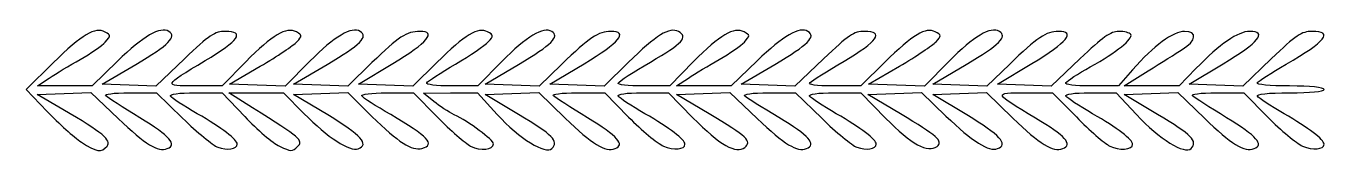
# Model space of a CAD drawing. Header units: centimetres. Extents: x -11.1 to 11.3, y -1.1 to 1.1.
import ezdxf

# ---------------------------------------------------------------- set-up
doc = ezdxf.new("R2010")
doc.units = ezdxf.units.CM
doc.header["$MEASUREMENT"] = 0
doc.layers.add('Camada 1', color=7, linetype='Continuous')

msp = doc.modelspace()

# ---------------------------------------------------------------- linework, layer by layer
at = {"layer": 'Camada 1'}
msp.add_open_spline([(-10.1461, -0.88725), (-10.27104, -0.8051), (-10.53432, -0.56837), (-10.7312, -0.36126), (-10.7312, -0.36126), (-10.7312, -0.36126), (-11.08915, 0.01527), (-11.08915, 0.01527), (-11.08915, 0.01527), (-11.08915, 0.01527), (-10.62928, 0.46747), (-10.62928, 0.46747), (-10.62928, 0.46747), (-10.12832, 0.96012), (-9.91228, 1.08884), (-9.74065, 0.99695), (-9.74065, 0.99695), (-9.63815, 0.94208), (-9.63799, 0.93472), (-9.73671, 0.82563), (-9.73671, 0.82563), (-9.79346, 0.76295), (-9.98616, 0.62891), (-10.16496, 0.52792), (-10.16496, 0.52792), (-10.34377, 0.4269), (-10.58155, 0.28318), (-10.69339, 0.20859), (-10.69339, 0.20859), (-10.69339, 0.20859), (-10.89675, 0.07291), (-10.89675, 0.07291), (-10.89675, 0.07291), (-10.89675, 0.07291), (-10.4296, 0.07292), (-10.4296, 0.07292), (-10.4296, 0.07292), (-10.4296, 0.07292), (-9.96242, 0.07292), (-9.96242, 0.07292), (-9.96242, 0.07292), (-9.96242, 0.07292), (-9.52541, 0.50014), (-9.52541, 0.50014), (-9.52541, 0.50014), (-9.09133, 0.92448), (-8.7946, 1.09643), (-8.6503, 1.0073), (-8.6503, 1.0073), (-8.50713, 0.9188), (-8.64599, 0.78016), (-9.21648, 0.44175), (-9.21648, 0.44175), (-9.21648, 0.44175), (-9.78925, 0.10213), (-9.78925, 0.10213), (-9.78925, 0.10213), (-9.78925, 0.10213), (-9.33091, 0.08498), (-9.33091, 0.08498), (-9.33091, 0.08498), (-9.33091, 0.08498), (-8.87257, 0.06781), (-8.87257, 0.06781), (-8.87257, 0.06781), (-8.87257, 0.06781), (-8.38326, 0.53758), (-8.38326, 0.53758), (-8.38326, 0.53758), (-7.95654, 0.94723), (-7.86706, 1.00735), (-7.68386, 1.00735), (-7.68386, 1.00735), (-7.34445, 1.00735), (-7.45216, 0.85183), (-8.03068, 0.50668), (-8.03068, 0.50668), (-8.75307, 0.07562), (-8.75416, 0.07295), (-8.2079, 0.07295), (-8.2079, 0.07295), (-8.2079, 0.07295), (-7.74207, 0.07295), (-7.74207, 0.07295), (-7.74207, 0.07295), (-7.74207, 0.07295), (-7.33482, 0.48798), (-7.33482, 0.48798), (-7.33482, 0.48798), (-6.88556, 0.94584), (-6.64248, 1.08922), (-6.47093, 0.99738), (-6.47093, 0.99738), (-6.36936, 0.94303), (-6.36885, 0.93327), (-6.46199, 0.83037), (-6.46199, 0.83037), (-6.51639, 0.77026), (-6.79841, 0.58182), (-7.08874, 0.41159), (-7.08874, 0.41159), (-7.08874, 0.41159), (-7.61656, 0.10213), (-7.61656, 0.10213), (-7.61656, 0.10213), (-7.61656, 0.10213), (-7.1411, 0.0852), (-7.1411, 0.0852), (-7.1411, 0.0852), (-7.1411, 0.0852), (-6.66564, 0.06821), (-6.66564, 0.06821), (-6.66564, 0.06821), (-6.66564, 0.06821), (-6.24151, 0.49789), (-6.24151, 0.49789), (-6.24151, 0.49789), (-5.82228, 0.9226), (-5.5261, 1.0977), (-5.37984, 1.00729), (-5.37984, 1.00729), (-5.23667, 0.91879), (-5.37553, 0.78015), (-5.94602, 0.44174), (-5.94602, 0.44174), (-5.94602, 0.44174), (-6.51876, 0.10212), (-6.51876, 0.10212), (-6.51876, 0.10212), (-6.51876, 0.10212), (-6.05558, 0.08484), (-6.05558, 0.08484), (-6.05558, 0.08484), (-6.05558, 0.08484), (-5.59243, 0.06762), (-5.59243, 0.06762), (-5.59243, 0.06762), (-5.59243, 0.06762), (-5.17957, 0.47254), (-5.17957, 0.47254), (-5.17957, 0.47254), (-4.72576, 0.91762), (-4.58791, 1.00732), (-4.35748, 1.00732), (-4.35748, 1.00732), (-4.06736, 1.00732), (-4.22688, 0.81939), (-4.82518, 0.4564), (-4.82518, 0.4564), (-4.82518, 0.4564), (-5.40917, 0.1021), (-5.40917, 0.1021), (-5.40917, 0.1021), (-5.40917, 0.1021), (-4.94599, 0.08482), (-4.94599, 0.08482), (-4.94599, 0.08482), (-4.94599, 0.08482), (-4.48284, 0.0676), (-4.48284, 0.0676), (-4.48284, 0.0676), (-4.48284, 0.0676), (-4.06998, 0.47601), (-4.06998, 0.47601), (-4.06998, 0.47601), (-3.58592, 0.95491), (-3.36772, 1.08683), (-3.20437, 0.99941), (-3.20437, 0.99941), (-3.09817, 0.9426), (-3.09766, 0.93406), (-3.19365, 0.82799), (-3.19365, 0.82799), (-3.24924, 0.76663), (-3.50107, 0.59539), (-3.7533, 0.44752), (-3.7533, 0.44752), (-4.00553, 0.29964), (-4.22659, 0.15489), (-4.24455, 0.12579), (-4.24455, 0.12579), (-4.26299, 0.09597), (-4.08008, 0.07293), (-3.82503, 0.07293), (-3.82503, 0.07293), (-3.82503, 0.07293), (-3.37287, 0.07292), (-3.37287, 0.07292), (-3.37287, 0.07292), (-3.37287, 0.07292), (-2.95618, 0.49633), (-2.95618, 0.49633), (-2.95618, 0.49633), (-2.54337, 0.91575), (-2.24807, 1.09294), (-2.10708, 1.00587), (-2.10708, 1.00587), (-1.96704, 0.9193), (-2.106, 0.78121), (-2.67361, 0.44284), (-2.67361, 0.44284), (-2.67361, 0.44284), (-3.24516, 0.10214), (-3.24516, 0.10214), (-3.24516, 0.10214), (-3.24516, 0.10214), (-2.78365, 0.08486), (-2.78365, 0.08486), (-2.78365, 0.08486), (-2.78365, 0.08486), (-2.32214, 0.06764), (-2.32214, 0.06764), (-2.32214, 0.06764), (-2.32214, 0.06764), (-1.93841, 0.44152), (-1.93841, 0.44152), (-1.93841, 0.44152), (-1.46269, 0.9051), (-1.31103, 1.00733), (-1.09942, 1.00733), (-1.09942, 1.00733), (-0.79234, 1.00733), (-0.94874, 0.81702), (-1.55548, 0.45253), (-1.55548, 0.45253), (-1.55548, 0.45253), (-2.13873, 0.10212), (-2.13873, 0.10212), (-2.13873, 0.10212), (-2.13873, 0.10212), (-1.67555, 0.08484), (-1.67555, 0.08484), (-1.67555, 0.08484), (-1.67555, 0.08484), (-1.2124, 0.06762), (-1.2124, 0.06762), (-1.2124, 0.06762), (-1.2124, 0.06762), (-0.7995, 0.47601), (-0.7995, 0.47601), (-0.7995, 0.47601), (-0.32365, 0.94676), (-0.09632, 1.08633), (0.05909, 1.00317), (0.05909, 1.00317), (0.22948, 0.91197), (0.13294, 0.80703), (-0.4201, 0.48247), (-0.4201, 0.48247), (-0.70799, 0.31343), (-0.95781, 0.15214), (-0.97517, 0.12404), (-0.97517, 0.12404), (-0.99255, 0.09591), (-0.80089, 0.07292), (-0.54922, 0.07292), (-0.54922, 0.07292), (-0.54922, 0.07292), (-0.09164, 0.07292), (-0.09164, 0.07292), (-0.09164, 0.07292), (-0.09164, 0.07292), (0.31571, 0.48948), (0.31571, 0.48948), (0.31571, 0.48948), (0.76249, 0.94647), (1.00659, 1.08998), (1.17963, 0.99735), (1.17963, 0.99735), (1.28284, 0.94216), (1.28308, 0.93472), (1.18431, 0.82564), (1.18431, 0.82564), (1.12753, 0.76296), (0.93483, 0.62892), (0.75603, 0.52793), (0.75603, 0.52793), (0.57722, 0.42691), (0.33947, 0.28319), (0.22763, 0.2086), (0.22763, 0.2086), (0.22763, 0.2086), (0.02424, 0.07292), (0.02424, 0.07292), (0.02424, 0.07292), (0.02424, 0.07292), (0.49044, 0.07321), (0.49044, 0.07321), (0.49044, 0.07321), (0.49044, 0.07321), (0.95661, 0.0735), (0.95661, 0.0735), (0.95661, 0.0735), (0.95661, 0.0735), (1.40294, 0.50337), (1.40294, 0.50337), (1.40294, 0.50337), (1.84871, 0.93268), (2.12859, 1.09516), (2.27075, 1.0073), (2.27075, 1.0073), (2.41384, 0.9189), (2.27498, 0.78021), (1.70454, 0.44189), (1.70454, 0.44189), (1.70454, 0.44189), (1.1318, 0.10214), (1.1318, 0.10214), (1.1318, 0.10214), (1.1318, 0.10214), (1.59016, 0.08499), (1.59016, 0.08499), (1.59016, 0.08499), (1.59016, 0.08499), (2.04844, 0.06782), (2.04844, 0.06782), (2.04844, 0.06782), (2.04844, 0.06782), (2.53779, 0.53759), (2.53779, 0.53759), (2.53779, 0.53759), (2.96451, 0.94724), (3.05394, 1.00736), (3.23714, 1.00736), (3.23714, 1.00736), (3.58163, 1.00736), (3.4664, 0.83991), (2.88673, 0.49825), (2.88673, 0.49825), (2.59984, 0.32921), (2.33865, 0.16432), (2.30621, 0.13185), (2.30621, 0.13185), (2.26658, 0.09222), (2.39871, 0.07293), (2.71018, 0.07293), (2.71018, 0.07293), (2.71018, 0.07293), (3.17311, 0.07292), (3.17311, 0.07292), (3.17311, 0.07292), (3.17311, 0.07292), (3.58329, 0.47871), (3.58329, 0.47871), (3.58329, 0.47871), (4.06481, 0.95504), (4.28311, 1.08672), (4.44623, 0.99941), (4.44623, 0.99941), (4.55151, 0.94305), (4.55233, 0.93337), (4.45906, 0.83037), (4.45906, 0.83037), (4.40469, 0.77026), (4.12262, 0.58182), (3.83231, 0.41159), (3.83231, 0.41159), (3.83231, 0.41159), (3.30447, 0.10213), (3.30447, 0.10213), (3.30447, 0.10213), (3.30447, 0.10213), (3.78384, 0.08506), (3.78384, 0.08506), (3.78384, 0.08506), (3.78384, 0.08506), (4.26324, 0.06807), (4.26324, 0.06807), (4.26324, 0.06807), (4.26324, 0.06807), (4.68321, 0.49775), (4.68321, 0.49775), (4.68321, 0.49775), (5.09785, 0.92191), (5.39436, 1.09797), (5.54116, 1.0073), (5.54116, 1.0073), (5.6843, 0.9188), (5.54542, 0.78016), (4.975, 0.44175), (4.975, 0.44175), (4.975, 0.44175), (4.4022, 0.10213), (4.4022, 0.10213), (4.4022, 0.10213), (4.4022, 0.10213), (4.8653, 0.08485), (4.8653, 0.08485), (4.8653, 0.08485), (4.8653, 0.08485), (5.32835, 0.06763), (5.32835, 0.06763), (5.32835, 0.06763), (5.32835, 0.06763), (5.71213, 0.44151), (5.71213, 0.44151), (5.71213, 0.44151), (6.18785, 0.90509), (6.33954, 1.00735), (6.55115, 1.00735), (6.55115, 1.00735), (6.85431, 1.00735), (6.70392, 0.82537), (6.0958, 0.45649), (6.0958, 0.45649), (6.0958, 0.45649), (5.51184, 0.10213), (5.51184, 0.10213), (5.51184, 0.10213), (5.51184, 0.10213), (5.9702, 0.08498), (5.9702, 0.08498), (5.9702, 0.08498), (5.9702, 0.08498), (6.42851, 0.06781), (6.42851, 0.06781), (6.42851, 0.06781), (6.42851, 0.06781), (6.91786, 0.53758), (6.91786, 0.53758), (6.91786, 0.53758), (7.30508, 0.90932), (7.4433, 1.00735), (7.5803, 1.00735), (7.5803, 1.00735), (7.6755, 1.00735), (7.76818, 0.98346), (7.78623, 0.95427), (7.78623, 0.95427), (7.83171, 0.88069), (7.54842, 0.65341), (7.09569, 0.40026), (7.09569, 0.40026), (6.8859, 0.28289), (6.69839, 0.16129), (6.679, 0.12994), (6.679, 0.12994), (6.65722, 0.0947), (6.82166, 0.07298), (7.1095, 0.07298), (7.1095, 0.07298), (7.1095, 0.07298), (7.57517, 0.07297), (7.57517, 0.07297), (7.57517, 0.07297), (7.57517, 0.07297), (7.81793, 0.35039), (7.81793, 0.35039), (7.81793, 0.35039), (8.17975, 0.76393), (8.50926, 1.0074), (8.70722, 1.0074), (8.70722, 1.0074), (8.93061, 1.0074), (8.90899, 0.84817), (8.66489, 0.69517), (8.66489, 0.69517), (8.5689, 0.63495), (8.30638, 0.47101), (8.08151, 0.33084), (8.08151, 0.33084), (8.08151, 0.33084), (7.6727, 0.07602), (7.6727, 0.07602), (7.6727, 0.07602), (7.6727, 0.07602), (8.14212, 0.07454), (8.14212, 0.07454), (8.14212, 0.07454), (8.14212, 0.07454), (8.61149, 0.07301), (8.61149, 0.07301), (8.61149, 0.07301), (8.61149, 0.07301), (8.90131, 0.3718), (8.90131, 0.3718), (8.90131, 0.3718), (9.31144, 0.79463), (9.61809, 1.00741), (9.81738, 1.00741), (9.81738, 1.00741), (10.12887, 1.00741), (9.97555, 0.81911), (9.3655, 0.45261), (9.3655, 0.45261), (9.3655, 0.45261), (8.78231, 0.1022), (8.78231, 0.1022), (8.78231, 0.1022), (8.78231, 0.1022), (9.24067, 0.08505), (9.24067, 0.08505), (9.24067, 0.08505), (9.24067, 0.08505), (9.69895, 0.06788), (9.69895, 0.06788), (9.69895, 0.06788), (9.69895, 0.06788), (10.18824, 0.53765), (10.18824, 0.53765), (10.18824, 0.53765), (10.61112, 0.9436), (10.70553, 1.00742), (10.88333, 1.00742), (10.88333, 1.00742), (11.25695, 1.00742), (11.12566, 0.84065), (10.44097, 0.44576), (10.44097, 0.44576), (10.18766, 0.29966), (9.96549, 0.15596), (9.94731, 0.12654), (9.94731, 0.12654), (9.92807, 0.0954), (10.16041, 0.07299), (10.50167, 0.07299), (10.50167, 0.07299), (10.85436, 0.07299), (11.0891, 0.04968), (11.0891, 0.0146), (11.0891, 0.0146), (11.0891, -0.02048), (10.85436, -0.04382), (10.50167, -0.04382), (10.50167, -0.04382), (10.13088, -0.04382), (9.92729, -0.06504), (9.94978, -0.10137), (9.94978, -0.10137), (9.96928, -0.13296), (10.17454, -0.26798), (10.40582, -0.4013), (10.40582, -0.4013), (10.82619, -0.64368), (11.08911, -0.84474), (11.08911, -0.92377), (11.08911, -0.92377), (11.08911, -1.01513), (10.8976, -1.03124), (10.72086, -0.95481), (10.72086, -0.95481), (10.61825, -0.91044), (10.35103, -0.68729), (10.12708, -0.45898), (10.12708, -0.45898), (10.12708, -0.45898), (9.71981, -0.04385), (9.71981, -0.04385), (9.71981, -0.04385), (9.71981, -0.04385), (9.25397, -0.04387), (9.25397, -0.04387), (9.25397, -0.04387), (8.97057, -0.04387), (8.80987, -0.0648), (8.84357, -0.09732), (8.84357, -0.09732), (8.87413, -0.12674), (9.13556, -0.2952), (9.42467, -0.47168), (9.42467, -0.47168), (9.94455, -0.78899), (10.07089, -0.93073), (9.89425, -0.99854), (9.89425, -0.99854), (9.7292, -1.06185), (9.50097, -0.92189), (9.04425, -0.4775), (9.04425, -0.4775), (9.04425, -0.4775), (8.59342, -0.03868), (8.59342, -0.03868), (8.59342, -0.03868), (8.59342, -0.03868), (8.13307, -0.0559), (8.13307, -0.0559), (8.13307, -0.0559), (8.13307, -0.0559), (7.67272, -0.07305), (7.67272, -0.07305), (7.67272, -0.07305), (7.67272, -0.07305), (8.24618, -0.41463), (8.24618, -0.41463), (8.24618, -0.41463), (8.82887, -0.76176), (8.93923, -0.87395), (8.81747, -0.99573), (8.81747, -0.99573), (8.70769, -1.10551), (8.27595, -0.83756), (7.88312, -0.41592), (7.88312, -0.41592), (7.88312, -0.41592), (7.53654, -0.04384), (7.53654, -0.04384), (7.53654, -0.04384), (7.53654, -0.04384), (7.09021, -0.04384), (7.09021, -0.04384), (7.09021, -0.04384), (6.81205, -0.04384), (6.65727, -0.06551), (6.67942, -0.10139), (6.67942, -0.10139), (6.69889, -0.13298), (6.90416, -0.268), (7.13543, -0.40132), (7.13543, -0.40132), (7.56009, -0.64617), (7.81872, -0.84481), (7.81872, -0.92607), (7.81872, -0.92607), (7.81872, -1.02034), (7.58327, -1.0386), (7.42743, -0.95642), (7.42743, -0.95642), (7.33758, -0.90895), (7.08069, -0.68419), (6.85672, -0.45699), (6.85672, -0.45699), (6.85672, -0.45699), (6.44945, -0.04384), (6.44945, -0.04384), (6.44945, -0.04384), (6.44945, -0.04384), (5.98362, -0.04384), (5.98362, -0.04384), (5.98362, -0.04384), (5.43736, -0.04384), (5.43845, -0.04654), (6.16086, -0.47757), (6.16086, -0.47757), (6.67204, -0.78258), (6.80287, -0.9298), (6.62385, -0.99851), (6.62385, -0.99851), (6.45886, -1.06182), (6.23055, -0.92186), (5.77388, -0.47747), (5.77388, -0.47747), (5.77388, -0.47747), (5.32287, -0.03868), (5.32287, -0.03868), (5.32287, -0.03868), (5.32287, -0.03868), (4.86258, -0.05593), (4.86258, -0.05593), (4.86258, -0.05593), (4.86258, -0.05593), (4.40228, -0.07308), (4.40228, -0.07308), (4.40228, -0.07308), (4.40228, -0.07308), (4.9855, -0.42349), (4.9855, -0.42349), (4.9855, -0.42349), (5.5548, -0.76552), (5.70165, -0.92657), (5.51099, -0.99973), (5.51099, -0.99973), (5.36256, -1.05669), (5.07869, -0.87704), (4.62876, -0.44143), (4.62876, -0.44143), (4.62876, -0.44143), (4.21282, -0.03868), (4.21282, -0.03868), (4.21282, -0.03868), (4.21282, -0.03868), (3.75274, -0.0559), (3.75274, -0.0559), (3.75274, -0.0559), (3.75274, -0.0559), (3.29263, -0.07305), (3.29263, -0.07305), (3.29263, -0.07305), (3.29263, -0.07305), (3.85109, -0.40433), (3.85109, -0.40433), (3.85109, -0.40433), (4.48117, -0.77813), (4.58864, -0.87394), (4.47593, -0.96189), (4.47593, -0.96189), (4.32252, -1.08169), (4.03029, -0.92093), (3.60146, -0.48085), (3.60146, -0.48085), (3.60146, -0.48085), (3.17586, -0.04405), (3.17586, -0.04405), (3.17586, -0.04405), (3.17586, -0.04405), (2.71977, -0.04397), (2.71977, -0.04397), (2.71977, -0.04397), (2.43524, -0.04392), (2.2771, -0.06553), (2.29927, -0.10141), (2.29927, -0.10141), (2.31877, -0.13305), (2.52403, -0.26807), (2.75528, -0.40139), (2.75528, -0.40139), (3.17568, -0.64372), (3.43865, -0.84478), (3.43865, -0.92381), (3.43865, -0.92381), (3.43865, -1.00525), (3.26061, -1.03274), (3.10832, -0.97487), (3.10832, -0.97487), (3.02357, -0.94264), (2.75259, -0.71997), (2.50608, -0.4801), (2.50608, -0.4801), (2.50608, -0.4801), (2.0578, -0.04388), (2.0578, -0.04388), (2.0578, -0.04388), (2.0578, -0.04388), (1.5977, -0.04389), (1.5977, -0.04389), (1.5977, -0.04389), (1.311, -0.04389), (1.15849, -0.06453), (1.19305, -0.09858), (1.19305, -0.09858), (1.22364, -0.12869), (1.48507, -0.29487), (1.77423, -0.46791), (1.77423, -0.46791), (2.28985, -0.77652), (2.42484, -0.92903), (2.24371, -0.99856), (2.24371, -0.99856), (2.0821, -1.0606), (1.87409, -0.93286), (1.40146, -0.48133), (1.40146, -0.48133), (1.40146, -0.48133), (0.93823, -0.03881), (0.93823, -0.03881), (0.93823, -0.03881), (0.93823, -0.03881), (0.48016, -0.0559), (0.48016, -0.0559), (0.48016, -0.0559), (0.48016, -0.0559), (0.02217, -0.07305), (0.02217, -0.07305), (0.02217, -0.07305), (0.02217, -0.07305), (0.58065, -0.40433), (0.58065, -0.40433), (0.58065, -0.40433), (1.23298, -0.79123), (1.31855, -0.87166), (1.19094, -0.97763), (1.19094, -0.97763), (1.04465, -1.09899), (0.76597, -0.93908), (0.30538, -0.46958), (0.30538, -0.46958), (0.30538, -0.46958), (-0.11219, -0.04384), (-0.11219, -0.04384), (-0.11219, -0.04384), (-0.11219, -0.04384), (-0.5595, -0.04384), (-0.5595, -0.04384), (-0.5595, -0.04384), (-0.83829, -0.04384), (-0.99339, -0.06551), (-0.97124, -0.10139), (-0.97124, -0.10139), (-0.95171, -0.13298), (-0.74648, -0.268), (-0.5152, -0.40132), (-0.5152, -0.40132), (-0.0948, -0.6437), (0.16817, -0.84476), (0.16817, -0.92379), (0.16817, -0.92379), (0.16817, -1.01515), (-0.02339, -1.03126), (-0.20016, -0.95483), (-0.20016, -0.95483), (-0.30277, -0.91046), (-0.56997, -0.68731), (-0.79391, -0.459), (-0.79391, -0.459), (-0.79391, -0.459), (-1.20118, -0.04387), (-1.20118, -0.04387), (-1.20118, -0.04387), (-1.20118, -0.04387), (-1.66702, -0.04387), (-1.66702, -0.04387), (-1.66702, -0.04387), (-1.95042, -0.04387), (-2.11112, -0.0648), (-2.07739, -0.09732), (-2.07739, -0.09732), (-2.04688, -0.12674), (-1.78537, -0.2952), (-1.49629, -0.47168), (-1.49629, -0.47168), (-0.97641, -0.78899), (-0.8501, -0.93073), (-1.02673, -0.99854), (-1.02673, -0.99854), (-1.19175, -1.06185), (-1.42003, -0.92189), (-1.8767, -0.4775), (-1.8767, -0.4775), (-1.8767, -0.4775), (-2.32761, -0.03868), (-2.32761, -0.03868), (-2.32761, -0.03868), (-2.32761, -0.03868), (-2.78793, -0.0559), (-2.78793, -0.0559), (-2.78793, -0.0559), (-2.78793, -0.0559), (-3.24828, -0.07305), (-3.24828, -0.07305), (-3.24828, -0.07305), (-3.24828, -0.07305), (-2.67482, -0.41463), (-2.67482, -0.41463), (-2.67482, -0.41463), (-2.09213, -0.76171), (-1.9818, -0.87395), (-2.10356, -0.99573), (-2.10356, -0.99573), (-2.21413, -1.1063), (-2.65855, -0.82992), (-3.04056, -0.41304), (-3.04056, -0.41304), (-3.04056, -0.41304), (-3.37886, -0.04387), (-3.37886, -0.04387), (-3.37886, -0.04387), (-3.37886, -0.04387), (-3.83921, -0.04599), (-3.83921, -0.04599), (-3.83921, -0.04599), (-3.83921, -0.04599), (-4.29953, -0.04808), (-4.29953, -0.04808), (-4.29953, -0.04808), (-4.29953, -0.04808), (-4.12432, -0.19183), (-4.12432, -0.19183), (-4.12432, -0.19183), (-4.02796, -0.27086), (-3.87021, -0.37318), (-3.77377, -0.41921), (-3.77377, -0.41921), (-3.52765, -0.53661), (-3.10231, -0.85151), (-3.10231, -0.91631), (-3.10231, -0.91631), (-3.10231, -1.01907), (-3.33062, -1.04246), (-3.49363, -0.95647), (-3.49363, -0.95647), (-3.58356, -0.909), (-3.84039, -0.68424), (-4.06436, -0.45704), (-4.06436, -0.45704), (-4.06436, -0.45704), (-4.47163, -0.04389), (-4.47163, -0.04389), (-4.47163, -0.04389), (-4.47163, -0.04389), (-4.92923, -0.04389), (-4.92923, -0.04389), (-4.92923, -0.04389), (-5.1918, -0.04389), (-5.37275, -0.0667), (-5.35378, -0.09744), (-5.35378, -0.09744), (-5.33558, -0.12686), (-5.11341, -0.27053), (-4.86004, -0.41663), (-4.86004, -0.41663), (-4.22456, -0.78318), (-4.08677, -0.93193), (-4.325, -0.99419), (-4.325, -0.99419), (-4.49928, -1.03983), (-4.72912, -0.89262), (-5.1796, -0.44701), (-5.1796, -0.44701), (-5.1796, -0.44701), (-5.59243, -0.03858), (-5.59243, -0.03858), (-5.59243, -0.03858), (-5.59243, -0.03858), (-6.05558, -0.05578), (-6.05558, -0.05578), (-6.05558, -0.05578), (-6.05558, -0.05578), (-6.51873, -0.07306), (-6.51873, -0.07306), (-6.51873, -0.07306), (-6.51873, -0.07306), (-5.93551, -0.42347), (-5.93551, -0.42347), (-5.93551, -0.42347), (-5.36269, -0.76767), (-5.2192, -0.92655), (-5.41386, -1.00119), (-5.41386, -1.00119), (-5.55721, -1.05622), (-5.93975, -0.80781), (-6.3417, -0.39865), (-6.3417, -0.39865), (-6.3417, -0.39865), (-6.69029, -0.04387), (-6.69029, -0.04387), (-6.69029, -0.04387), (-6.69029, -0.04387), (-7.15932, -0.04543), (-7.15932, -0.04543), (-7.15932, -0.04543), (-7.15932, -0.04543), (-7.62835, -0.04691), (-7.62835, -0.04691), (-7.62835, -0.04691), (-7.62835, -0.04691), (-7.21954, -0.30234), (-7.21954, -0.30234), (-7.21954, -0.30234), (-6.39385, -0.81825), (-6.34589, -0.85966), (-6.45153, -0.96536), (-6.45153, -0.96536), (-6.53805, -1.05191), (-6.56271, -1.05124), (-6.75808, -0.95814), (-6.75808, -0.95814), (-6.87495, -0.90242), (-7.14345, -0.67395), (-7.35477, -0.45038), (-7.35477, -0.45038), (-7.35477, -0.45038), (-7.73902, -0.04393), (-7.73902, -0.04393), (-7.73902, -0.04393), (-7.73902, -0.04393), (-8.19813, -0.04392), (-8.19813, -0.04392), (-8.19813, -0.04392), (-8.48467, -0.04392), (-8.6439, -0.06551), (-8.6217, -0.10147), (-8.6217, -0.10147), (-8.60215, -0.13306), (-8.39691, -0.26808), (-8.16564, -0.4014), (-8.16564, -0.4014), (-7.74527, -0.64378), (-7.4823, -0.84484), (-7.4823, -0.92387), (-7.4823, -0.92387), (-7.4823, -1.00526), (-7.66036, -1.0328), (-7.81261, -0.97486), (-7.81261, -0.97486), (-7.89733, -0.94271), (-8.16837, -0.72004), (-8.41491, -0.48012), (-8.41491, -0.48012), (-8.41491, -0.48012), (-8.86321, -0.04387), (-8.86321, -0.04387), (-8.86321, -0.04387), (-8.86321, -0.04387), (-9.32329, -0.04387), (-9.32329, -0.04387), (-9.32329, -0.04387), (-9.60322, -0.04387), (-9.76168, -0.0648), (-9.72789, -0.09732), (-9.72789, -0.09732), (-9.69738, -0.12674), (-9.43587, -0.2952), (-9.14679, -0.47168), (-9.14679, -0.47168), (-8.62691, -0.78899), (-8.5006, -0.93073), (-8.67723, -0.99854), (-8.67723, -0.99854), (-8.83892, -1.06058), (-9.04688, -0.93284), (-9.5195, -0.48131), (-9.5195, -0.48131), (-9.5195, -0.48131), (-9.98277, -0.03881), (-9.98277, -0.03881), (-9.98277, -0.03881), (-9.98277, -0.03881), (-10.44082, -0.0559), (-10.44082, -0.0559), (-10.44082, -0.0559), (-10.44082, -0.0559), (-10.89884, -0.07308), (-10.89884, -0.07308), (-10.89884, -0.07308), (-10.89884, -0.07308), (-10.46082, -0.32922), (-10.46082, -0.32922), (-10.46082, -0.32922), (-9.78076, -0.72697), (-9.62455, -0.85627), (-9.70591, -0.9543), (-9.70591, -0.9543), (-9.80253, -1.07069), (-9.88678, -1.05786), (-10.1461, -0.88725), (-10.1461, -0.88725), (-10.1461, -0.88725), (-10.1461, -0.88725), (-10.1461, -0.88725)], degree=3, knots=[0, 0, 0, 0, 0.00387597, 0.00387597, 0.00387597, 0.00387597, 0.00775194, 0.00775194, 0.00775194, 0.00775194, 0.01162791, 0.01162791, 0.01162791, 0.01162791, 0.01550388, 0.01550388, 0.01550388, 0.01550388, 0.01937984, 0.01937984, 0.01937984, 0.01937984, 0.02325581, 0.02325581, 0.02325581, 0.02325581, 0.02713178, 0.02713178, 0.02713178, 0.02713178, 0.03100775, 0.03100775, 0.03100775, 0.03100775, 0.03488372, 0.03488372, 0.03488372, 0.03488372, 0.03875969, 0.03875969, 0.03875969, 0.03875969, 0.04263566, 0.04263566, 0.04263566, 0.04263566, 0.04651163, 0.04651163, 0.04651163, 0.04651163, 0.0503876, 0.0503876, 0.0503876, 0.0503876, 0.05426357, 0.05426357, 0.05426357, 0.05426357, 0.05813953, 0.05813953, 0.05813953, 0.05813953, 0.0620155, 0.0620155, 0.0620155, 0.0620155, 0.06589147, 0.06589147, 0.06589147, 0.06589147, 0.06976744, 0.06976744, 0.06976744, 0.06976744, 0.07364341, 0.07364341, 0.07364341, 0.07364341, 0.07751938, 0.07751938, 0.07751938, 0.07751938, 0.08139535, 0.08139535, 0.08139535, 0.08139535, 0.08527132, 0.08527132, 0.08527132, 0.08527132, 0.08914729, 0.08914729, 0.08914729, 0.08914729, 0.09302326, 0.09302326, 0.09302326, 0.09302326, 0.09689922, 0.09689922, 0.09689922, 0.09689922, 0.10077519, 0.10077519, 0.10077519, 0.10077519, 0.10465116, 0.10465116, 0.10465116, 0.10465116, 0.10852713, 0.10852713, 0.10852713, 0.10852713, 0.1124031, 0.1124031, 0.1124031, 0.1124031, 0.11627907, 0.11627907, 0.11627907, 0.11627907, 0.12015504, 0.12015504, 0.12015504, 0.12015504, 0.12403101, 0.12403101, 0.12403101, 0.12403101, 0.12790698, 0.12790698, 0.12790698, 0.12790698, 0.13178295, 0.13178295, 0.13178295, 0.13178295, 0.13565891, 0.13565891, 0.13565891, 0.13565891, 0.13953488, 0.13953488, 0.13953488, 0.13953488, 0.14341085, 0.14341085, 0.14341085, 0.14341085, 0.14728682, 0.14728682, 0.14728682, 0.14728682, 0.15116279, 0.15116279, 0.15116279, 0.15116279, 0.15503876, 0.15503876, 0.15503876, 0.15503876, 0.15891473, 0.15891473, 0.15891473, 0.15891473, 0.1627907, 0.1627907, 0.1627907, 0.1627907, 0.16666667, 0.16666667, 0.16666667, 0.16666667, 0.17054264, 0.17054264, 0.17054264, 0.17054264, 0.1744186, 0.1744186, 0.1744186, 0.1744186, 0.17829457, 0.17829457, 0.17829457, 0.17829457, 0.18217054, 0.18217054, 0.18217054, 0.18217054, 0.18604651, 0.18604651, 0.18604651, 0.18604651, 0.18992248, 0.18992248, 0.18992248, 0.18992248, 0.19379845, 0.19379845, 0.19379845, 0.19379845, 0.19767442, 0.19767442, 0.19767442, 0.19767442, 0.20155039, 0.20155039, 0.20155039, 0.20155039, 0.20542636, 0.20542636, 0.20542636, 0.20542636, 0.20930233, 0.20930233, 0.20930233, 0.20930233, 0.21317829, 0.21317829, 0.21317829, 0.21317829, 0.21705426, 0.21705426, 0.21705426, 0.21705426, 0.22093023, 0.22093023, 0.22093023, 0.22093023, 0.2248062, 0.2248062, 0.2248062, 0.2248062, 0.22868217, 0.22868217, 0.22868217, 0.22868217, 0.23255814, 0.23255814, 0.23255814, 0.23255814, 0.23643411, 0.23643411, 0.23643411, 0.23643411, 0.24031008, 0.24031008, 0.24031008, 0.24031008, 0.24418605, 0.24418605, 0.24418605, 0.24418605, 0.24806202, 0.24806202, 0.24806202, 0.24806202, 0.25193798, 0.25193798, 0.25193798, 0.25193798, 0.25581395, 0.25581395, 0.25581395, 0.25581395, 0.25968992, 0.25968992, 0.25968992, 0.25968992, 0.26356589, 0.26356589, 0.26356589, 0.26356589, 0.26744186, 0.26744186, 0.26744186, 0.26744186, 0.27131783, 0.27131783, 0.27131783, 0.27131783, 0.2751938, 0.2751938, 0.2751938, 0.2751938, 0.27906977, 0.27906977, 0.27906977, 0.27906977, 0.28294574, 0.28294574, 0.28294574, 0.28294574, 0.28682171, 0.28682171, 0.28682171, 0.28682171, 0.29069767, 0.29069767, 0.29069767, 0.29069767, 0.29457364, 0.29457364, 0.29457364, 0.29457364, 0.29844961, 0.29844961, 0.29844961, 0.29844961, 0.30232558, 0.30232558, 0.30232558, 0.30232558, 0.30620155, 0.30620155, 0.30620155, 0.30620155, 0.31007752, 0.31007752, 0.31007752, 0.31007752, 0.31395349, 0.31395349, 0.31395349, 0.31395349, 0.31782946, 0.31782946, 0.31782946, 0.31782946, 0.32170543, 0.32170543, 0.32170543, 0.32170543, 0.3255814, 0.3255814, 0.3255814, 0.3255814, 0.32945736, 0.32945736, 0.32945736, 0.32945736, 0.33333333, 0.33333333, 0.33333333, 0.33333333, 0.3372093, 0.3372093, 0.3372093, 0.3372093, 0.34108527, 0.34108527, 0.34108527, 0.34108527, 0.34496124, 0.34496124, 0.34496124, 0.34496124, 0.34883721, 0.34883721, 0.34883721, 0.34883721, 0.35271318, 0.35271318, 0.35271318, 0.35271318, 0.35658915, 0.35658915, 0.35658915, 0.35658915, 0.36046512, 0.36046512, 0.36046512, 0.36046512, 0.36434109, 0.36434109, 0.36434109, 0.36434109, 0.36821705, 0.36821705, 0.36821705, 0.36821705, 0.37209302, 0.37209302, 0.37209302, 0.37209302, 0.37596899, 0.37596899, 0.37596899, 0.37596899, 0.37984496, 0.37984496, 0.37984496, 0.37984496, 0.38372093, 0.38372093, 0.38372093, 0.38372093, 0.3875969, 0.3875969, 0.3875969, 0.3875969, 0.39147287, 0.39147287, 0.39147287, 0.39147287, 0.39534884, 0.39534884, 0.39534884, 0.39534884, 0.39922481, 0.39922481, 0.39922481, 0.39922481, 0.40310078, 0.40310078, 0.40310078, 0.40310078, 0.40697674, 0.40697674, 0.40697674, 0.40697674, 0.41085271, 0.41085271, 0.41085271, 0.41085271, 0.41472868, 0.41472868, 0.41472868, 0.41472868, 0.41860465, 0.41860465, 0.41860465, 0.41860465, 0.42248062, 0.42248062, 0.42248062, 0.42248062, 0.42635659, 0.42635659, 0.42635659, 0.42635659, 0.43023256, 0.43023256, 0.43023256, 0.43023256, 0.43410853, 0.43410853, 0.43410853, 0.43410853, 0.4379845, 0.4379845, 0.4379845, 0.4379845, 0.44186047, 0.44186047, 0.44186047, 0.44186047, 0.44573643, 0.44573643, 0.44573643, 0.44573643, 0.4496124, 0.4496124, 0.4496124, 0.4496124, 0.45348837, 0.45348837, 0.45348837, 0.45348837, 0.45736434, 0.45736434, 0.45736434, 0.45736434, 0.46124031, 0.46124031, 0.46124031, 0.46124031, 0.46511628, 0.46511628, 0.46511628, 0.46511628, 0.46899225, 0.46899225, 0.46899225, 0.46899225, 0.47286822, 0.47286822, 0.47286822, 0.47286822, 0.47674419, 0.47674419, 0.47674419, 0.47674419, 0.48062016, 0.48062016, 0.48062016, 0.48062016, 0.48449612, 0.48449612, 0.48449612, 0.48449612, 0.48837209, 0.48837209, 0.48837209, 0.48837209, 0.49224806, 0.49224806, 0.49224806, 0.49224806, 0.49612403, 0.49612403, 0.49612403, 0.49612403, 0.5, 0.5, 0.5, 0.5, 0.50387597, 0.50387597, 0.50387597, 0.50387597, 0.50775194, 0.50775194, 0.50775194, 0.50775194, 0.51162791, 0.51162791, 0.51162791, 0.51162791, 0.51550388, 0.51550388, 0.51550388, 0.51550388, 0.51937984, 0.51937984, 0.51937984, 0.51937984, 0.52325581, 0.52325581, 0.52325581, 0.52325581, 0.52713178, 0.52713178, 0.52713178, 0.52713178, 0.53100775, 0.53100775, 0.53100775, 0.53100775, 0.53488372, 0.53488372, 0.53488372, 0.53488372, 0.53875969, 0.53875969, 0.53875969, 0.53875969, 0.54263566, 0.54263566, 0.54263566, 0.54263566, 0.54651163, 0.54651163, 0.54651163, 0.54651163, 0.5503876, 0.5503876, 0.5503876, 0.5503876, 0.55426357, 0.55426357, 0.55426357, 0.55426357, 0.55813953, 0.55813953, 0.55813953, 0.55813953, 0.5620155, 0.5620155, 0.5620155, 0.5620155, 0.56589147, 0.56589147, 0.56589147, 0.56589147, 0.56976744, 0.56976744, 0.56976744, 0.56976744, 0.57364341, 0.57364341, 0.57364341, 0.57364341, 0.57751938, 0.57751938, 0.57751938, 0.57751938, 0.58139535, 0.58139535, 0.58139535, 0.58139535, 0.58527132, 0.58527132, 0.58527132, 0.58527132, 0.58914729, 0.58914729, 0.58914729, 0.58914729, 0.59302326, 0.59302326, 0.59302326, 0.59302326, 0.59689922, 0.59689922, 0.59689922, 0.59689922, 0.60077519, 0.60077519, 0.60077519, 0.60077519, 0.60465116, 0.60465116, 0.60465116, 0.60465116, 0.60852713, 0.60852713, 0.60852713, 0.60852713, 0.6124031, 0.6124031, 0.6124031, 0.6124031, 0.61627907, 0.61627907, 0.61627907, 0.61627907, 0.62015504, 0.62015504, 0.62015504, 0.62015504, 0.62403101, 0.62403101, 0.62403101, 0.62403101, 0.62790698, 0.62790698, 0.62790698, 0.62790698, 0.63178295, 0.63178295, 0.63178295, 0.63178295, 0.63565891, 0.63565891, 0.63565891, 0.63565891, 0.63953488, 0.63953488, 0.63953488, 0.63953488, 0.64341085, 0.64341085, 0.64341085, 0.64341085, 0.64728682, 0.64728682, 0.64728682, 0.64728682, 0.65116279, 0.65116279, 0.65116279, 0.65116279, 0.65503876, 0.65503876, 0.65503876, 0.65503876, 0.65891473, 0.65891473, 0.65891473, 0.65891473, 0.6627907, 0.6627907, 0.6627907, 0.6627907, 0.66666667, 0.66666667, 0.66666667, 0.66666667, 0.67054264, 0.67054264, 0.67054264, 0.67054264, 0.6744186, 0.6744186, 0.6744186, 0.6744186, 0.67829457, 0.67829457, 0.67829457, 0.67829457, 0.68217054, 0.68217054, 0.68217054, 0.68217054, 0.68604651, 0.68604651, 0.68604651, 0.68604651, 0.68992248, 0.68992248, 0.68992248, 0.68992248, 0.69379845, 0.69379845, 0.69379845, 0.69379845, 0.69767442, 0.69767442, 0.69767442, 0.69767442, 0.70155039, 0.70155039, 0.70155039, 0.70155039, 0.70542636, 0.70542636, 0.70542636, 0.70542636, 0.70930233, 0.70930233, 0.70930233, 0.70930233, 0.71317829, 0.71317829, 0.71317829, 0.71317829, 0.71705426, 0.71705426, 0.71705426, 0.71705426, 0.72093023, 0.72093023, 0.72093023, 0.72093023, 0.7248062, 0.7248062, 0.7248062, 0.7248062, 0.72868217, 0.72868217, 0.72868217, 0.72868217, 0.73255814, 0.73255814, 0.73255814, 0.73255814, 0.73643411, 0.73643411, 0.73643411, 0.73643411, 0.74031008, 0.74031008, 0.74031008, 0.74031008, 0.74418605, 0.74418605, 0.74418605, 0.74418605, 0.74806202, 0.74806202, 0.74806202, 0.74806202, 0.75193798, 0.75193798, 0.75193798, 0.75193798, 0.75581395, 0.75581395, 0.75581395, 0.75581395, 0.75968992, 0.75968992, 0.75968992, 0.75968992, 0.76356589, 0.76356589, 0.76356589, 0.76356589, 0.76744186, 0.76744186, 0.76744186, 0.76744186, 0.77131783, 0.77131783, 0.77131783, 0.77131783, 0.7751938, 0.7751938, 0.7751938, 0.7751938, 0.77906977, 0.77906977, 0.77906977, 0.77906977, 0.78294574, 0.78294574, 0.78294574, 0.78294574, 0.78682171, 0.78682171, 0.78682171, 0.78682171, 0.79069767, 0.79069767, 0.79069767, 0.79069767, 0.79457364, 0.79457364, 0.79457364, 0.79457364, 0.79844961, 0.79844961, 0.79844961, 0.79844961, 0.80232558, 0.80232558, 0.80232558, 0.80232558, 0.80620155, 0.80620155, 0.80620155, 0.80620155, 0.81007752, 0.81007752, 0.81007752, 0.81007752, 0.81395349, 0.81395349, 0.81395349, 0.81395349, 0.81782946, 0.81782946, 0.81782946, 0.81782946, 0.82170543, 0.82170543, 0.82170543, 0.82170543, 0.8255814, 0.8255814, 0.8255814, 0.8255814, 0.82945736, 0.82945736, 0.82945736, 0.82945736, 0.83333333, 0.83333333, 0.83333333, 0.83333333, 0.8372093, 0.8372093, 0.8372093, 0.8372093, 0.84108527, 0.84108527, 0.84108527, 0.84108527, 0.84496124, 0.84496124, 0.84496124, 0.84496124, 0.84883721, 0.84883721, 0.84883721, 0.84883721, 0.85271318, 0.85271318, 0.85271318, 0.85271318, 0.85658915, 0.85658915, 0.85658915, 0.85658915, 0.86046512, 0.86046512, 0.86046512, 0.86046512, 0.86434109, 0.86434109, 0.86434109, 0.86434109, 0.86821705, 0.86821705, 0.86821705, 0.86821705, 0.87209302, 0.87209302, 0.87209302, 0.87209302, 0.87596899, 0.87596899, 0.87596899, 0.87596899, 0.87984496, 0.87984496, 0.87984496, 0.87984496, 0.88372093, 0.88372093, 0.88372093, 0.88372093, 0.8875969, 0.8875969, 0.8875969, 0.8875969, 0.89147287, 0.89147287, 0.89147287, 0.89147287, 0.89534884, 0.89534884, 0.89534884, 0.89534884, 0.89922481, 0.89922481, 0.89922481, 0.89922481, 0.90310078, 0.90310078, 0.90310078, 0.90310078, 0.90697674, 0.90697674, 0.90697674, 0.90697674, 0.91085271, 0.91085271, 0.91085271, 0.91085271, 0.91472868, 0.91472868, 0.91472868, 0.91472868, 0.91860465, 0.91860465, 0.91860465, 0.91860465, 0.92248062, 0.92248062, 0.92248062, 0.92248062, 0.92635659, 0.92635659, 0.92635659, 0.92635659, 0.93023256, 0.93023256, 0.93023256, 0.93023256, 0.93410853, 0.93410853, 0.93410853, 0.93410853, 0.9379845, 0.9379845, 0.9379845, 0.9379845, 0.94186047, 0.94186047, 0.94186047, 0.94186047, 0.94573643, 0.94573643, 0.94573643, 0.94573643, 0.9496124, 0.9496124, 0.9496124, 0.9496124, 0.95348837, 0.95348837, 0.95348837, 0.95348837, 0.95736434, 0.95736434, 0.95736434, 0.95736434, 0.96124031, 0.96124031, 0.96124031, 0.96124031, 0.96511628, 0.96511628, 0.96511628, 0.96511628, 0.96899225, 0.96899225, 0.96899225, 0.96899225, 0.97286822, 0.97286822, 0.97286822, 0.97286822, 0.97674419, 0.97674419, 0.97674419, 0.97674419, 0.98062016, 0.98062016, 0.98062016, 0.98062016, 0.98449612, 0.98449612, 0.98449612, 0.98449612, 0.98837209, 0.98837209, 0.98837209, 0.98837209, 0.99224806, 0.99224806, 0.99224806, 0.99224806, 1, 1, 1, 1], dxfattribs=at)

doc.saveas('drawing.dxf')
